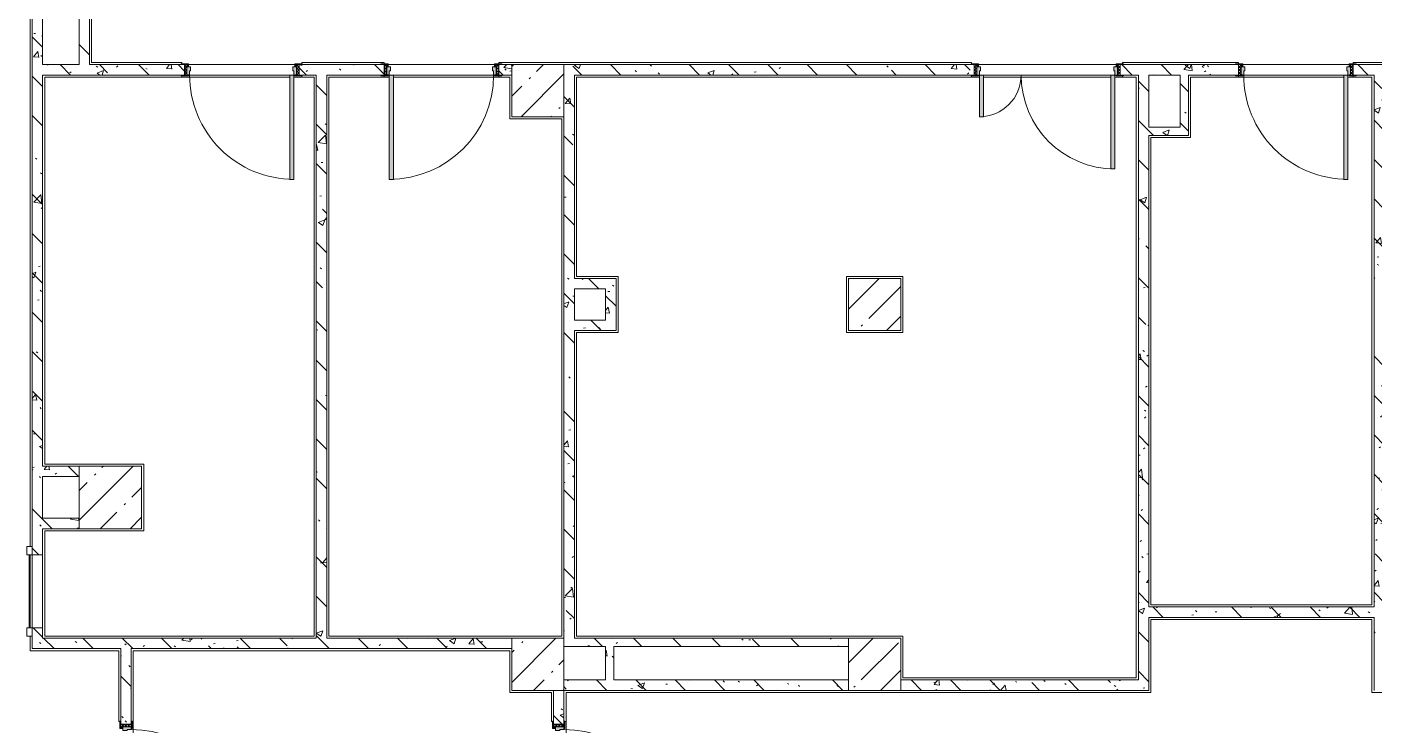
# Model space of a CAD drawing. Header units: millimetres. Extents: x 81368 to 286493, y -8553 to 29000.
# Drawn here: x 225143 to 238063, y 14818 to 21511 of the extents above; entities that cross this region are included whole.
import ezdxf

# ---------------------------------------------------------------- set-up
doc = ezdxf.new("R2010")
doc.units = ezdxf.units.MM
for name, color, linetype, lineweight, true_color in [('A-DOOR-5', 7, 'Continuous', 5, 0xe2e2e2), ('A-DOOR-6', 7, 'Continuous', 5, 0xaaaaaa), ('A-DOOR-FRAM-4', 7, 'Continuous', 5, 0xe2e2e2), ('A-DOOR-FRAM-5', 7, 'Continuous', 5, 0xaaaaaa), ('A-FLOR-3', 7, 'Continuous', 5, 0xaaaaaa), ('I-WALL-8', 7, 'Continuous', 5, 0x787878)]:
    doc.layers.add(name, color=color, linetype=linetype, lineweight=lineweight, true_color=true_color)
doc.layers.add('I-WALL-6', color=7, linetype='Continuous', lineweight=5)
doc.layers.add('S-COLS-1', color=7, linetype='Continuous', lineweight=5)
pattern_1 = [(135, (159482.9, 0), (-377.1708, -377.1708), [533.4, -88.9, 17.78, -88.9]), (135, (159482.9, 376.94), (-377.1708, -377.1708), []), (50, (159482.9, 0), (637.6445, -55.7866), [66.675, -733.425]), (355, (159482.9, 0), (-123.3494, 668.699), [53.34, -586.74]), (100.451, (159536, -4.65), (514.299, 612.908), [56.665, -623.315]), (46.184, (159482.9, 177.8), (948.7764, -147.15), [100.012, -1100.137]), (96.636, (159561.9, 165.5), (830.909, 865.997), [84.998, -934.973]), (351.184, (159482.9, 177.8), (830.918, 865.988), [80.01, -880.11]), (21, (159571.8, 133.35), (530.6506, -357.9283), [66.675, -733.425]), (326, (159571.8, 133.35), (216.308, 644.6585), [53.34, -586.74]), (71.451, (159616, 103.5), (746.9596, 286.7243), [56.665, -623.315]), (37.5, (159482.88, 0), (10.81053, 295.9426), [16.764, -562.864, 16.764, -578.866, -588.962]), (37.5, (159482.88, 0), (10.81053, 295.9426), [-1175.258, 16.764, -572.198]), (7.5, (159482.88, 0), (233.8692, 350.6318), [16.764, -322.834, 16.764, -549.529, -224.472]), (7.5, (159482.88, 0), (233.8692, 350.6318), [-905.891, 16.764, -207.708]), (327.5, (159284.63, 0), (474.5678, -20.0513), [16.764, -205.486, 16.764, -676.656, -920.115]), (327.5, (159284.63, 0), (474.5678, -20.0513), [-915.67, 16.764, -903.351]), (317.5, (159195.73, 0), (518.4522, 88.9934), [16.764, -272.161, 16.764, -443.738, -653.415]), (317.5, (159195.73, 0), (518.4522, 88.9934), [-749.427, 16.764, -636.651])]
pattern_2 = [(135, (1751.41, 114.685), (-14.14214, -14.14214), []), (225, (1751.41, 114.685), (14.14214, -14.14214), [])]
pattern_3 = [(45, (-371.384, 114.685), (-14.1421, 14.1421), []), (135, (-371.384, 114.685), (-14.1421, -14.1421), [])]

# ---------------------------------------------------------------- blocks, each defined once
blk = doc.blocks.new('BSC_Колонна _Прямоугольная - 600х600-V49-1_2_3_птичка')
at = {"layer": 'S-COLS-1'}
h = blk.add_hatch(dxfattribs=at)
h.set_pattern_fill('FP_96', color=256, style=0, pattern_type=2)
h.set_pattern_definition([(45, (-66460, -17000), (-285.1231, 285.1231), []), (45, (-66174.88, -17000), (-285.1231, 285.1231), [504.031, -100.806, 16.764, -84.042])])
h.paths.add_polyline_path([(288, -300), (300, -300), (300, 300), (-300, 300), (-300, -300)])
for p, q in [((300, 300), (-300, 300)), ((-300, 300), (-300, -300)), ((300, -300), (300, 300)), ((-300, -300), (300, -300))]:
    blk.add_line(p, q, dxfattribs=at)
blk = doc.blocks.new('110_Дверь_СКБ_2Ст - Д-10а_п__ СОШ_Дв_1450x2100h_Горячий цех 2-32185694-1_2_3_птичка')
at = {"layer": 'A-DOOR-5'}
for points in [[(-638, 950), (-638, 50), (-598, 50), (-598, 950)], [(622, 450), (622, 50), (662, 50), (662, 450)]]:
    blk.add_hatch(color=256, dxfattribs=at).paths.add_polyline_path(points)
h = blk.add_hatch(color=256, dxfattribs=at)
h.paths.add_polyline_path([(-663, 50), (-663, -30), (-628, -30), (-628, 10), (-638, 10), (-638, 50), (-648, 50)])
h.paths.add_polyline_path([(662, 50), (662, 10), (652, 10), (652, -30), (687, -30), (687, 50), (672, 50)])
at = {"layer": 'A-DOOR-6'}
h = blk.add_hatch(dxfattribs=at)
h.set_pattern_fill('FP_23', color=256, style=0, pattern_type=2)
h.set_pattern_definition([(135, (1601.41, 114.685), (-14.14214, -14.14214), []), (225, (1601.41, 114.685), (14.14214, -14.14214), [])])
h.paths.add_polyline_path([(712, 50), (687, 50), (687, -50), (712, -50)])
at = {"layer": 'A-DOOR-FRAM-4'}
for points in [[(-688, 58), (-718, 58), (-718, 50), (-648, 50), (-648, 58), (-667, 58)], [(742, 58), (672, 58), (672, 50), (742, 50)], [(-663, -50), (-718, -50), (-718, -58), (-648, -58), (-648, -50)], [(-663, -30), (-663, -50), (-648, -50), (-648, -30)], [(672, -30), (672, -50), (687, -50), (687, -30)], [(672, -50), (672, -58), (742, -58), (737, -50), (687, -50)]]:
    blk.add_hatch(color=256, dxfattribs=at).paths.add_polyline_path(points)
at = {"layer": 'A-DOOR-FRAM-5'}
h = blk.add_hatch(dxfattribs=at)
h.set_pattern_fill('FP_24', color=256, style=0, pattern_type=2)
h.set_pattern_definition([(45, (-521.384, 114.685), (-14.1421, 14.1421), []), (135, (-521.384, 114.685), (-14.1421, -14.1421), [])])
h.paths.add_polyline_path([(-688, 50), (-688, -50), (-663, -50), (-663, 50)])
at = {"layer": 'A-DOOR-6'}
for p, q in [((-638, 950), (-638, 50)), ((-598, 950), (-638, 950)), ((-598, 50), (-598, 950)), ((662, 450), (622, 450)), ((622, 450), (622, 50)), ((662, 50), (662, 450)), ((-638, 50), (-598, 50)), ((622, 50), (662, 50))]:
    blk.add_line(p, q, dxfattribs=at)
for centre, radius, start, end in [((-638, 50), 900, 0, 90), ((662, 50), 400, 90, 180)]:
    blk.add_arc(centre, radius, start, end, dxfattribs=at)
at = {"layer": 'A-DOOR-FRAM-5'}
for p, q in [((-648, 58), (-718, 58)), ((-718, 58), (-718, 50)), ((-718, 50), (-648, 50)), ((-663, 50), (-688, 50)), ((-688, 50), (-688, -50)), ((-638, 50), (-663, 50)), ((-663, 50), (-663, -30)), ((-663, -50), (-663, 50)), ((-648, 50), (-648, 58)), ((-638, 10), (-638, 50)), ((-628, 10), (-638, 10)), ((-628, -30), (-628, 10)), ((662, 10), (652, 10)), ((652, 10), (652, -30)), ((662, 50), (662, 10)), ((687, 50), (662, 50)), ((742, 58), (672, 58)), ((672, 58), (672, 50)), ((672, 50), (742, 50)), ((687, -30), (687, 50)), ((712, 50), (687, 50)), ((687, 50), (687, -50)), ((712, -50), (712, 50)), ((742, 50), (742, 58)), ((-648, -50), (-718, -50)), ((-718, -50), (-718, -58)), ((-718, -58), (-648, -58)), ((-688, -50), (-663, -50)), ((-663, -30), (-628, -30)), ((-648, -30), (-663, -30)), ((-663, -30), (-663, -50)), ((-663, -50), (-648, -50)), ((-648, -50), (-648, -30)), ((-648, -58), (-648, -50)), ((652, -30), (687, -30)), ((687, -30), (672, -30)), ((672, -30), (672, -50)), ((672, -50), (687, -50)), ((742, -50), (672, -50)), ((672, -50), (672, -58)), ((672, -58), (742, -58)), ((687, -50), (687, -30)), ((687, -50), (712, -50)), ((742, -58), (742, -50))]:
    blk.add_line(p, q, dxfattribs=at)
blk = doc.blocks.new('110_Дверь_СКБ_1Ст_Внутренняя1 - Д-11 1100x2100h_кладовые _все__ коридор _между помещениями блока столовой__ моечные _все_-32089444-1_2_3_птичка')
at = {"layer": 'A-DOOR-5'}
h = blk.add_hatch(color=256, dxfattribs=at)
h.paths.add_polyline_path([(502.5, -30), (537.5, -30), (537.5, 50), (512.5, 50), (512.5, 10), (502.5, 10), (502.5, -6)])
h.paths.add_polyline_path([(-477.5, -30), (-477.5, 10), (-487.5, 10), (-487.5, 50), (-512.5, 50), (-512.5, -30), (-487.5, -30)])
at = {"layer": 'A-DOOR-6'}
h = blk.add_hatch(dxfattribs=at)
h.set_pattern_fill('FP_17', color=256, style=0, pattern_type=2)
h.set_pattern_definition(pattern_2)
h.paths.add_polyline_path([(562.5, -50), (562.5, 50), (537.5, 50), (537.5, -50)])
at = {"layer": 'A-DOOR-FRAM-4'}
for points in [[(512.5, 50), (512.5, 1050), (472.5, 1050), (472.5, 50)], [(-512.5, 50), (-497.5, 50), (-497.5, 58), (-567.5, 58), (-567.5, 50), (-537.5, 50)], [(592.5, 50), (592.5, 58), (522.5, 58), (522.5, 50), (562.5, 50)], [(-567.5, -58), (-497.5, -58), (-497.5, -50), (-567.5, -50)], [(-497.5, -50), (-497.5, -30), (-512.5, -30), (-512.5, -50)], [(522.5, -50), (537.5, -50), (537.5, -30), (522.5, -30)], [(592.5, -58), (592.5, -50), (522.5, -50), (522.5, -58), (562.5, -58)]]:
    blk.add_hatch(color=256, dxfattribs=at).paths.add_polyline_path(points)
at = {"layer": 'A-DOOR-FRAM-5'}
h = blk.add_hatch(dxfattribs=at)
h.set_pattern_fill('FP_18', color=256, style=0, pattern_type=2)
h.set_pattern_definition(pattern_3)
h.paths.add_polyline_path([(-537.5, -50), (-512.5, -50), (-512.5, 50), (-537.5, 50)])
at = {"layer": 'A-DOOR-6'}
for p, q in [((512.5, 1050), (472.5, 1050)), ((472.5, 1050), (472.5, 50)), ((512.5, 50), (512.5, 1050)), ((472.5, 50), (512.5, 50))]:
    blk.add_line(p, q, dxfattribs=at)
blk.add_arc((512.5, 50), 1000, 90, 180, dxfattribs=at)
at = {"layer": 'A-DOOR-FRAM-5'}
for p, q in [((-497.5, 58), (-567.5, 58)), ((-567.5, 58), (-567.5, 50)), ((-567.5, 50), (-497.5, 50)), ((-512.5, 50), (-537.5, 50)), ((-537.5, 50), (-537.5, -50)), ((-487.5, 50), (-512.5, 50)), ((-512.5, 50), (-512.5, -30)), ((-512.5, -50), (-512.5, 50)), ((-497.5, 50), (-512.5, 50)), ((-512.5, 50), (-512.5, 49)), ((-512.5, 49), (-497.5, 49)), ((-497.5, 50), (-497.5, 58)), ((-497.5, 49), (-497.5, 50)), ((-487.5, 10), (-487.5, 50)), ((-477.5, 10), (-487.5, 10)), ((-477.5, -30), (-477.5, 10)), ((512.5, 10), (502.5, 10)), ((502.5, 10), (502.5, -30)), ((512.5, 50), (512.5, 10)), ((537.5, 50), (512.5, 50)), ((592.5, 58), (522.5, 58)), ((522.5, 58), (522.5, 50)), ((537.5, 50), (522.5, 50)), ((522.5, 50), (522.5, 49)), ((522.5, 50), (592.5, 50)), ((522.5, 49), (537.5, 49)), ((537.5, -30), (537.5, 50)), ((562.5, 50), (537.5, 50)), ((537.5, 50), (537.5, -50)), ((537.5, 49), (537.5, 50)), ((562.5, -50), (562.5, 50)), ((592.5, 50), (592.5, 58)), ((-497.5, -50), (-567.5, -50)), ((-567.5, -50), (-567.5, -58)), ((-567.5, -58), (-497.5, -58)), ((-537.5, -50), (-512.5, -50)), ((-512.5, -30), (-477.5, -30)), ((-497.5, -30), (-512.5, -30)), ((-512.5, -30), (-512.5, -50)), ((-512.5, -50), (-497.5, -50)), ((-497.5, -50), (-497.5, -30)), ((-497.5, -58), (-497.5, -50)), ((502.5, -30), (537.5, -30)), ((537.5, -30), (522.5, -30)), ((522.5, -30), (522.5, -50)), ((522.5, -50), (537.5, -50)), ((592.5, -50), (522.5, -50)), ((522.5, -50), (522.5, -58)), ((522.5, -58), (592.5, -58)), ((537.5, -50), (537.5, -30)), ((537.5, -50), (562.5, -50)), ((592.5, -58), (592.5, -50))]:
    blk.add_line(p, q, dxfattribs=at)
blk = doc.blocks.new('110_Дверь_СКБ_1Ст_Внутренняя1 - Д-11п 1100x2100h_кладовые _все__ коридор _между помещениями блока столовой__ моечные _все_ 2-V72-1_2_3_птичка')
at = {"layer": 'A-DOOR-5'}
h = blk.add_hatch(color=256, dxfattribs=at)
h.paths.add_polyline_path([(512.5, 50), (512.5, 10), (502.5, 10), (502.5, -30), (537.5, -30), (537.5, 50), (522.5, 50)])
h.paths.add_polyline_path([(-497.5, 50), (-512.5, 50), (-512.5, -30), (-477.5, -30), (-477.5, 10), (-487.5, 10), (-487.5, 50)])
at = {"layer": 'A-DOOR-6'}
h = blk.add_hatch(dxfattribs=at)
h.set_pattern_fill('FP_17', color=256, style=0, pattern_type=2)
h.set_pattern_definition(pattern_2)
h.paths.add_polyline_path([(537.5, 50), (537.5, -50), (562.5, -50), (562.5, 50)])
at = {"layer": 'A-DOOR-FRAM-4'}
for points in [[(-487.5, 1050), (-487.5, 50), (-447.5, 50), (-447.5, 1050)], [(-537.5, 58), (-567.5, 58), (-567.5, 50), (-497.5, 50), (-497.5, 58), (-517.5, 58)], [(592.5, 58), (522.5, 58), (522.5, 50), (592.5, 50)], [(-537.5, -50), (-567.5, -50), (-567.5, -58), (-497.5, -58), (-497.5, -50), (-513.9, -50)], [(-512.5, -30), (-512.5, -50), (-497.5, -50), (-497.5, -30)], [(537.5, -30), (522.5, -30), (522.5, -50), (537.5, -50)], [(562.5, -50), (522.5, -55.2), (522.5, -58), (592.5, -58), (592.5, -50)]]:
    blk.add_hatch(color=256, dxfattribs=at).paths.add_polyline_path(points)
at = {"layer": 'A-DOOR-FRAM-5'}
h = blk.add_hatch(dxfattribs=at)
h.set_pattern_fill('FP_18', color=256, style=0, pattern_type=2)
h.set_pattern_definition(pattern_3)
h.paths.add_polyline_path([(-512.5, 50), (-537.5, 50), (-537.5, -50), (-512.5, -48.8)])
at = {"layer": 'A-DOOR-6'}
for p, q in [((-487.5, 1050), (-487.5, 50)), ((-447.5, 1050), (-487.5, 1050)), ((-447.5, 50), (-447.5, 1050)), ((-487.5, 50), (-447.5, 50))]:
    blk.add_line(p, q, dxfattribs=at)
blk.add_arc((-487.5, 50), 1000, 360, 90, dxfattribs=at)
at = {"layer": 'A-DOOR-FRAM-5'}
for p, q in [((-497.5, 58), (-567.5, 58)), ((-567.5, 58), (-567.5, 50)), ((-567.5, 50), (-497.5, 50)), ((-512.5, 50), (-537.5, 50)), ((-537.5, 50), (-537.5, -50)), ((-487.5, 50), (-512.5, 50)), ((-512.5, 50), (-512.5, -30)), ((-512.5, -50), (-512.5, 50)), ((-497.5, 50), (-512.5, 50)), ((-512.5, 50), (-512.5, 49)), ((-512.5, 49), (-497.5, 49)), ((-497.5, 50), (-497.5, 58)), ((-497.5, 49), (-497.5, 50)), ((-487.5, 10), (-487.5, 50)), ((-477.5, 10), (-487.5, 10)), ((-477.5, -30), (-477.5, 10)), ((512.5, 10), (502.5, 10)), ((502.5, 10), (502.5, -30)), ((512.5, 50), (512.5, 10)), ((537.5, 50), (512.5, 50)), ((592.5, 58), (522.5, 58)), ((522.5, 58), (522.5, 50)), ((537.5, 50), (522.5, 50)), ((522.5, 50), (522.5, 49)), ((522.5, 50), (592.5, 50)), ((522.5, 49), (537.5, 49)), ((537.5, -30), (537.5, 50)), ((562.5, 50), (537.5, 50)), ((537.5, 50), (537.5, -50)), ((537.5, 49), (537.5, 50)), ((562.5, -50), (562.5, 50)), ((592.5, 50), (592.5, 58)), ((-497.5, -50), (-567.5, -50)), ((-567.5, -50), (-567.5, -58)), ((-567.5, -58), (-497.5, -58)), ((-537.5, -50), (-512.5, -50)), ((-512.5, -30), (-477.5, -30)), ((-497.5, -30), (-512.5, -30)), ((-512.5, -30), (-512.5, -50)), ((-512.5, -50), (-497.5, -50)), ((-497.5, -50), (-497.5, -30)), ((-497.5, -58), (-497.5, -50)), ((502.5, -30), (537.5, -30)), ((537.5, -30), (522.5, -30)), ((522.5, -30), (522.5, -50)), ((522.5, -50), (537.5, -50)), ((592.5, -50), (522.5, -50)), ((522.5, -50), (522.5, -58)), ((522.5, -58), (592.5, -58)), ((537.5, -50), (537.5, -30)), ((537.5, -50), (562.5, -50)), ((592.5, -58), (592.5, -50))]:
    blk.add_line(p, q, dxfattribs=at)
blk = doc.blocks.new('110_Дверь_СКБ_1Ст_Внутренняя1 - Д-11п 1100x2100h_кладовые _все__ коридор _между помещениями блока столовой__ моечные _все_ 2-V101-1_2_3_птичка')
at = {"layer": 'A-DOOR-5'}
h = blk.add_hatch(color=256, dxfattribs=at)
h.paths.add_polyline_path([(512.5, 50), (512.5, 10), (502.5, 10), (502.5, -30), (537.5, -30), (537.5, 50), (522.5, 50)])
h.paths.add_polyline_path([(-497.5, 50), (-512.5, 50), (-512.5, -30), (-477.5, -30), (-477.5, 10), (-487.5, 10), (-487.5, 50)])
at = {"layer": 'A-DOOR-6'}
h = blk.add_hatch(dxfattribs=at)
h.set_pattern_fill('FP_17', color=256, style=0, pattern_type=2)
h.set_pattern_definition(pattern_2)
h.paths.add_polyline_path([(537.5, 50), (537.5, -50), (562.5, -50), (558.5, 50)])
at = {"layer": 'A-DOOR-FRAM-4'}
for points in [[(-477.5, 1050), (-487.5, 1050), (-487.5, 50), (-447.5, 50), (-447.5, 1050)], [(-517.5, 58), (-567.5, 58), (-562.5, 50), (-497.5, 50), (-497.5, 58), (-512.5, 58)], [(592.5, 58), (522.5, 58), (522.5, 50), (592.5, 50)], [(-567.5, -50), (-562.5, -58), (-497.5, -58), (-497.5, -50), (-562.5, -50)], [(-512.5, -30), (-512.5, -50), (-497.5, -50), (-497.5, -30)], [(537.5, -30), (522.5, -30), (522.5, -50), (537.5, -50)], [(562.5, -50), (522.5, -50), (522.5, -58), (592.5, -58), (587.5, -50), (582.7, -50)]]:
    blk.add_hatch(color=256, dxfattribs=at).paths.add_polyline_path(points)
at = {"layer": 'A-DOOR-FRAM-5'}
h = blk.add_hatch(dxfattribs=at)
h.set_pattern_fill('FP_18', color=256, style=0, pattern_type=2)
h.set_pattern_definition(pattern_3)
h.paths.add_polyline_path([(-512.5, 50), (-537.5, 50), (-537.5, -50), (-512.5, -50)])
at = {"layer": 'A-DOOR-6'}
for p, q in [((-487.5, 1050), (-487.5, 50)), ((-447.5, 1050), (-487.5, 1050)), ((-447.5, 50), (-447.5, 1050)), ((-487.5, 50), (-447.5, 50))]:
    blk.add_line(p, q, dxfattribs=at)
blk.add_arc((-487.5, 50), 1000, 360, 90, dxfattribs=at)
at = {"layer": 'A-DOOR-FRAM-5'}
for p, q in [((-497.5, 58), (-567.5, 58)), ((-567.5, 58), (-567.5, 50)), ((-567.5, 50), (-497.5, 50)), ((-512.5, 50), (-537.5, 50)), ((-537.5, 50), (-537.5, -50)), ((-487.5, 50), (-512.5, 50)), ((-512.5, 50), (-512.5, -30)), ((-512.5, -50), (-512.5, 50)), ((-497.5, 50), (-512.5, 50)), ((-512.5, 50), (-512.5, 49)), ((-512.5, 49), (-497.5, 49)), ((-497.5, 50), (-497.5, 58)), ((-497.5, 49), (-497.5, 50)), ((-487.5, 10), (-487.5, 50)), ((-477.5, 10), (-487.5, 10)), ((-477.5, -30), (-477.5, 10)), ((512.5, 10), (502.5, 10)), ((502.5, 10), (502.5, -30)), ((512.5, 50), (512.5, 10)), ((537.5, 50), (512.5, 50)), ((592.5, 58), (522.5, 58)), ((522.5, 58), (522.5, 50)), ((537.5, 50), (522.5, 50)), ((522.5, 50), (522.5, 49)), ((522.5, 50), (592.5, 50)), ((522.5, 49), (537.5, 49)), ((537.5, -30), (537.5, 50)), ((562.5, 50), (537.5, 50)), ((537.5, 50), (537.5, -50)), ((537.5, 49), (537.5, 50)), ((562.5, -50), (562.5, 50)), ((592.5, 50), (592.5, 58)), ((-497.5, -50), (-567.5, -50)), ((-567.5, -50), (-567.5, -58)), ((-567.5, -58), (-497.5, -58)), ((-537.5, -50), (-512.5, -50)), ((-512.5, -30), (-477.5, -30)), ((-497.5, -30), (-512.5, -30)), ((-512.5, -30), (-512.5, -50)), ((-512.5, -50), (-497.5, -50)), ((-497.5, -50), (-497.5, -30)), ((-497.5, -58), (-497.5, -50)), ((502.5, -30), (537.5, -30)), ((537.5, -30), (522.5, -30)), ((522.5, -30), (522.5, -50)), ((522.5, -50), (537.5, -50)), ((592.5, -50), (522.5, -50)), ((522.5, -50), (522.5, -58)), ((522.5, -58), (592.5, -58)), ((537.5, -50), (537.5, -30)), ((537.5, -50), (562.5, -50)), ((592.5, -58), (592.5, -50))]:
    blk.add_line(p, q, dxfattribs=at)
blk = doc.blocks.new('BSC_Колонна _Прямоугольная - 500х500-V109-1_2_3_птичка')
at = {"layer": 'S-COLS-1'}
h = blk.add_hatch(dxfattribs=at)
h.set_pattern_fill('FP_137', color=256, style=0, pattern_type=2)
h.set_pattern_definition([(45, (-70560, -15400), (-285.1231, 285.1231), []), (45, (-70274.88, -15400), (-285.1231, 285.1231), [504.031, -100.806, 16.764, -84.042])])
h.paths.add_polyline_path([(-250, -250), (250, -250), (250, 250), (-250, 250), (-250, 130)])
for p, q in [((250, 250), (-250, 250)), ((-250, 250), (-250, -250)), ((250, -250), (250, 250)), ((-250, -250), (250, -250))]:
    blk.add_line(p, q, dxfattribs=at)
blk = doc.blocks.new('BSC_Колонна _Прямоугольная - 500х500-V110-1_2_3_птичка')
at = {"layer": 'S-COLS-1'}
h = blk.add_hatch(dxfattribs=at)
h.set_pattern_fill('FP_138', color=256, style=0, pattern_type=2)
h.set_pattern_definition([(45, (-73790, -15400), (-285.1231, 285.1231), []), (45, (-73504.88, -15400), (-285.1231, 285.1231), [504.031, -100.806, 16.764, -84.042])])
h.paths.add_polyline_path([(250, -250), (250, 250), (-250, 250), (-250, -250)])
for p, q in [((250, 250), (-250, 250)), ((-250, 250), (-250, -250)), ((250, -250), (250, 250)), ((-250, -250), (250, -250))]:
    blk.add_line(p, q, dxfattribs=at)
blk = doc.blocks.new('BSC_Колонна _Прямоугольная - 500х500-V126-1_2_3_птичка')
at = {"layer": 'S-COLS-1'}
h = blk.add_hatch(dxfattribs=at)
h.set_pattern_fill('FP_147', color=256, style=0, pattern_type=2)
h.set_pattern_definition([(45, (-70560, -20900), (-285.1231, 285.1231), []), (45, (-70274.88, -20900), (-285.1231, 285.1231), [504.031, -100.806, 16.764, -84.042])])
h.paths.add_polyline_path([(-250, -250), (250, -250), (250, 250), (-250, 250), (-250, 130)])
for p, q in [((250, 250), (-250, 250)), ((-250, 250), (-250, -250)), ((250, -250), (250, 250)), ((-250, -250), (250, -250))]:
    blk.add_line(p, q, dxfattribs=at)
blk = doc.blocks.new('BSC_Колонна _Прямоугольная - 500х500-V128-1_2_3_птичка')
at = {"layer": 'S-COLS-1'}
h = blk.add_hatch(dxfattribs=at)
h.set_pattern_fill('FP_148', color=256, style=0, pattern_type=2)
h.set_pattern_definition([(45, (-73790, -18850), (-285.1231, 285.1231), []), (45, (-73504.88, -18850), (-285.1231, 285.1231), [504.031, -100.806, 16.764, -84.042])])
h.paths.add_polyline_path([(250, -250), (247, 250), (-250, 250), (-250, -250)])
for p, q in [((250, 250), (-250, 250)), ((-250, 250), (-250, -250)), ((250, -250), (250, 250)), ((-250, -250), (250, -250))]:
    blk.add_line(p, q, dxfattribs=at)
blk = doc.blocks.new('Штора противопожарная_Рен - ШТ_700х700-22567375-1_2_3_птичка')
at = {"layer": 'A-DOOR-6'}
for p, q in [((-430, 100), (-350, 100)), ((-430, 50), (-430, 100)), ((-350, 50), (-430, 50)), ((-350, 100), (-350, 50)), ((-350, 78), (350, 78)), ((-350, 73), (-350, 78)), ((350, 73), (-350, 73)), ((350, 100), (430, 100)), ((350, 50), (350, 100)), ((350, 78), (350, 73)), ((430, 50), (350, 50)), ((430, 100), (430, 50))]:
    blk.add_line(p, q, dxfattribs=at)
blk = doc.blocks.new('110_Дверь_СКБ_1Ст_Внутренняя1 - Д-12 EIW 1100x2100h_кладовые _все__ коридор _между помещениями блока столовой__ моечные _все_-32933558-1_2_3_птичка')
at = {"layer": 'A-DOOR-5'}
h = blk.add_hatch(color=256, dxfattribs=at)
h.paths.add_polyline_path([(537.5, -30), (537.5, 50), (512.5, 50), (512.5, 10), (502.5, 10), (502.5, -30), (512.5, -30)])
h.paths.add_polyline_path([(-477.5, -6), (-477.5, 10), (-487.5, 10), (-487.5, 50), (-512.5, 50), (-512.5, -30), (-477.5, -30)])
at = {"layer": 'A-DOOR-6'}
h = blk.add_hatch(dxfattribs=at)
h.set_pattern_fill('FP_17', color=256, style=0, pattern_type=2)
h.set_pattern_definition(pattern_2)
h.paths.add_polyline_path([(562.5, 50), (537.5, 50), (537.5, -50), (562.5, -50)])
at = {"layer": 'A-DOOR-FRAM-4'}
for points in [[(512.5, 863.5), (512.5, 1050), (472.5, 1050), (472.5, 50), (512.5, 50), (512.5, 685.8)], [(-497.5, 58), (-567.5, 58), (-562.5, 50), (-497.5, 50)], [(592.5, 58), (522.5, 58), (522.5, 50), (592.5, 50)], [(-497.5, -58), (-497.5, -50), (-567.5, -50), (-562.5, -58), (-512.5, -58)], [(-497.5, -30), (-512.5, -30), (-512.5, -50), (-497.5, -50)], [(537.5, -30), (522.5, -30), (522.5, -50), (537.5, -50)], [(592.5, -58), (587.5, -50), (522.5, -50), (522.5, -58), (587.5, -58)]]:
    blk.add_hatch(color=256, dxfattribs=at).paths.add_polyline_path(points)
at = {"layer": 'A-DOOR-FRAM-5'}
h = blk.add_hatch(dxfattribs=at)
h.set_pattern_fill('FP_18', color=256, style=0, pattern_type=2)
h.set_pattern_definition(pattern_3)
h.paths.add_polyline_path([(-512.5, 50), (-537.5, 50), (-537.5, -50), (-512.5, -50)])
at = {"layer": 'A-DOOR-6'}
for p, q in [((512.5, 1050), (472.5, 1050)), ((472.5, 1050), (472.5, 50)), ((512.5, 50), (512.5, 1050)), ((472.5, 50), (512.5, 50))]:
    blk.add_line(p, q, dxfattribs=at)
blk.add_arc((512.5, 50), 1000, 90, 180, dxfattribs=at)
at = {"layer": 'A-DOOR-FRAM-5'}
for p, q in [((-497.5, 58), (-567.5, 58)), ((-567.5, 58), (-567.5, 50)), ((-567.5, 50), (-497.5, 50)), ((-512.5, 50), (-537.5, 50)), ((-537.5, 50), (-537.5, -50)), ((-487.5, 50), (-512.5, 50)), ((-512.5, 50), (-512.5, -30)), ((-512.5, -50), (-512.5, 50)), ((-497.5, 50), (-512.5, 50)), ((-512.5, 50), (-512.5, 49)), ((-512.5, 49), (-497.5, 49)), ((-497.5, 50), (-497.5, 58)), ((-497.5, 49), (-497.5, 50)), ((-487.5, 10), (-487.5, 50)), ((-477.5, 10), (-487.5, 10)), ((-477.5, -30), (-477.5, 10)), ((512.5, 10), (502.5, 10)), ((502.5, 10), (502.5, -30)), ((512.5, 50), (512.5, 10)), ((537.5, 50), (512.5, 50)), ((592.5, 58), (522.5, 58)), ((522.5, 58), (522.5, 50)), ((537.5, 50), (522.5, 50)), ((522.5, 50), (522.5, 49)), ((522.5, 50), (592.5, 50)), ((522.5, 49), (537.5, 49)), ((537.5, -30), (537.5, 50)), ((562.5, 50), (537.5, 50)), ((537.5, 50), (537.5, -50)), ((537.5, 49), (537.5, 50)), ((562.5, -50), (562.5, 50)), ((592.5, 50), (592.5, 58)), ((-497.5, -50), (-567.5, -50)), ((-567.5, -50), (-567.5, -58)), ((-567.5, -58), (-497.5, -58)), ((-537.5, -50), (-512.5, -50)), ((-512.5, -30), (-477.5, -30)), ((-497.5, -30), (-512.5, -30)), ((-512.5, -30), (-512.5, -50)), ((-512.5, -50), (-497.5, -50)), ((-497.5, -50), (-497.5, -30)), ((-497.5, -58), (-497.5, -50)), ((502.5, -30), (537.5, -30)), ((537.5, -30), (522.5, -30)), ((522.5, -30), (522.5, -50)), ((522.5, -50), (537.5, -50)), ((592.5, -50), (522.5, -50)), ((522.5, -50), (522.5, -58)), ((522.5, -58), (592.5, -58)), ((537.5, -50), (537.5, -30)), ((537.5, -50), (562.5, -50)), ((592.5, -58), (592.5, -50))]:
    blk.add_line(p, q, dxfattribs=at)
blk = doc.blocks.new('110_Дверь_СКБ_1Ст_Внутренняя1 - Д-11 1100x2100h_кладовые _все__ коридор _между помещениями блока столовой__ моечные _все_-V175-1_2_3_птичка')
at = {"layer": 'A-DOOR-5'}
h = blk.add_hatch(color=256, dxfattribs=at)
h.paths.add_polyline_path([(537, 50), (512, 50), (512, 10), (502, 10), (502, -30), (537, -30)])
h.paths.add_polyline_path([(-498, 50), (-513, 50), (-513, -30), (-478, -30), (-478, 10), (-488, 10), (-488, 50)])
at = {"layer": 'A-DOOR-6'}
h = blk.add_hatch(dxfattribs=at)
h.set_pattern_fill('FP_17', color=256, style=0, pattern_type=2)
h.set_pattern_definition(pattern_2)
h.paths.add_polyline_path([(537, 50), (537, -50), (562, -50), (562, 50)])
at = {"layer": 'A-DOOR-FRAM-4'}
for points in [[(512, 1050), (472, 1050), (472, 50), (512, 50), (512, 908)], [(-538, 58), (-568, 58), (-562, 50), (-498, 50), (-498, 58), (-535, 58)], [(537, 58), (522, 58), (522, 50), (592, 50), (592, 58), (543, 58)], [(-498, -50), (-568, -50), (-562, -58), (-498, -56)], [(-498, -30), (-513, -30), (-513, -50), (-498, -50)], [(522, -30), (522, -50), (537, -50), (537, -30)], [(562, -50), (522, -50), (522, -58), (592, -58), (592, -50)]]:
    blk.add_hatch(color=256, dxfattribs=at).paths.add_polyline_path(points)
at = {"layer": 'A-DOOR-FRAM-5'}
h = blk.add_hatch(dxfattribs=at)
h.set_pattern_fill('FP_18', color=256, style=0, pattern_type=2)
h.set_pattern_definition(pattern_3)
h.paths.add_polyline_path([(-513, 50), (-538, 50), (-537, -50), (-513, -50)])
at = {"layer": 'A-DOOR-6'}
for p, q in [((472, 1050), (472, 50)), ((512, 1050), (472, 1050)), ((512, 50), (512, 1050)), ((472, 50), (512, 50))]:
    blk.add_line(p, q, dxfattribs=at)
blk.add_arc((512, 50), 1000, 90, 180, dxfattribs=at)
at = {"layer": 'A-DOOR-FRAM-5'}
for p, q in [((-498, 58), (-568, 58)), ((-568, 58), (-568, 50)), ((-568, 50), (-498, 50)), ((-513, 50), (-538, 50)), ((-538, 50), (-538, -50)), ((-488, 50), (-513, 50)), ((-513, 50), (-513, -30)), ((-513, -50), (-513, 50)), ((-498, 50), (-513, 50)), ((-513, 50), (-513, 49)), ((-513, 49), (-498, 49)), ((-498, 50), (-498, 58)), ((-498, 49), (-498, 50)), ((-488, 10), (-488, 50)), ((-478, 10), (-488, 10)), ((-478, -30), (-478, 10)), ((512, 10), (502, 10)), ((502, 10), (502, -30)), ((512, 50), (512, 10)), ((537, 50), (512, 50)), ((592, 58), (522, 58)), ((522, 58), (522, 50)), ((537, 50), (522, 50)), ((522, 50), (522, 49)), ((522, 50), (592, 50)), ((522, 49), (537, 49)), ((537, -30), (537, 50)), ((562, 50), (537, 50)), ((537, 50), (537, -50)), ((537, 49), (537, 50)), ((562, -50), (562, 50)), ((592, 50), (592, 58)), ((-498, -50), (-568, -50)), ((-568, -50), (-568, -58)), ((-568, -58), (-498, -58)), ((-538, -50), (-513, -50)), ((-513, -30), (-478, -30)), ((-498, -30), (-513, -30)), ((-513, -30), (-513, -50)), ((-513, -50), (-498, -50)), ((-498, -50), (-498, -30)), ((-498, -58), (-498, -50)), ((502, -30), (537, -30)), ((537, -30), (522, -30)), ((522, -30), (522, -50)), ((522, -50), (537, -50)), ((592, -50), (522, -50)), ((522, -50), (522, -58)), ((522, -58), (592, -58)), ((537, -50), (537, -30)), ((537, -50), (562, -50)), ((592, -58), (592, -50))]:
    blk.add_line(p, q, dxfattribs=at)

msp = doc.modelspace()

# ---------------------------------------------------------------- hatches: boundary and pattern name
at = {"layer": 'I-WALL-8'}
h = msp.add_hatch(dxfattribs=at)
h.set_pattern_fill('FP_98', color=256, style=0, pattern_type=2)
h.set_pattern_definition(pattern_1)
h.paths.add_polyline_path([(225203.5, 15550), (225292.9, 15550), (225292.9, 15750), (225192.9, 15750), (225192.9, 15550)])
h.paths.add_polyline_path([(225192.9, 16450), (225292.9, 16450), (225292.9, 22800), (225192.9, 22800), (225192.9, 16530)])
h = msp.add_hatch(dxfattribs=at)
h.set_pattern_fill('FP_98', color=256, style=0, pattern_type=2)
h.set_pattern_definition(pattern_1)
h.paths.add_polyline_path([(225742.9, 21150), (225742.9, 22700), (225642.9, 22700), (225642.9, 21150)])
h = msp.add_hatch(dxfattribs=at)
h.set_pattern_fill('FP_98', color=256, style=0, pattern_type=2)
h.set_pattern_definition(pattern_1)
h.paths.add_polyline_path([(226262.9, 21050), (226652.9, 21050), (226652.9, 21150), (225292.9, 21150), (225292.9, 21050), (225762.9, 21050)])
h = msp.add_hatch(dxfattribs=at)
h.set_pattern_fill('FP_98', color=256, style=0, pattern_type=2)
h.set_pattern_definition(pattern_1)
h.paths.add_polyline_path([(228537.9, 21050), (228567.9, 21050), (228567.9, 21150), (227752.9, 21150), (227752.9, 21050), (228037.9, 21050)])
h.paths.add_polyline_path([(236762.7, 21050), (236762.7, 21150), (235627.7, 21150), (235627.7, 21050), (236732.7, 21050)])
h.paths.add_polyline_path([(238042.7, 21050), (238062.7, 21050), (238062.7, 21150), (237862.7, 21150), (237862.7, 21050), (237944.5, 21050)])
h.paths.add_polyline_path([(230292.9, 21050), (234227.7, 21050), (234227.7, 21150), (230292.9, 21150), (230292.9, 21063.8)])
h.paths.add_polyline_path([(229792.9, 21050), (229792.9, 21150), (229667.9, 21150), (229667.9, 21050), (229772.9, 21050)])
h = msp.add_hatch(dxfattribs=at)
h.set_pattern_fill('FP_98', color=256, style=0, pattern_type=2)
h.set_pattern_definition(pattern_1)
h.paths.add_polyline_path([(238062.7, 15150), (238062.9, 15150.8), (238062.9, 15650), (238162.7, 15650), (238162.7, 18600), (238062.9, 18600), (238062.9, 19100), (238162.7, 19100), (238162.7, 21150), (238062.7, 21150), (238062.7, 15325.4)])
h = msp.add_hatch(dxfattribs=at)
h.set_pattern_fill('FP_98', color=256, style=0, pattern_type=2)
h.set_pattern_definition(pattern_1)
h.paths.add_polyline_path([(228017.9, 15650), (228017.9, 21050), (227917.9, 21050), (227917.9, 15650), (227930.3, 15650)])
h = msp.add_hatch(dxfattribs=at)
h.set_pattern_fill('FP_98', color=256, style=0, pattern_type=2)
h.set_pattern_definition(pattern_1)
h.paths.add_polyline_path([(230392.9, 15570), (230392.9, 21050), (230292.9, 21050), (230292.9, 15570), (230312.9, 15570)])
h = msp.add_hatch(dxfattribs=at)
h.set_pattern_fill('FP_98', color=256, style=0, pattern_type=2)
h.set_pattern_definition(pattern_1)
h.paths.add_polyline_path([(235902.7, 15150), (235902.7, 21050), (235802.7, 21047.1), (235802.7, 15150)])
h = msp.add_hatch(dxfattribs=at)
h.set_pattern_fill('FP_98', color=256, style=0, pattern_type=2)
h.set_pattern_definition(pattern_1)
h.paths.add_polyline_path([(236202.4, 20550), (236282.4, 20550), (236282.4, 21050), (236202.4, 21050), (236202.4, 21030)])
h = msp.add_hatch(dxfattribs=at)
h.set_pattern_fill('FP_98', color=256, style=0, pattern_type=2)
h.set_pattern_definition(pattern_1)
h.paths.add_polyline_path([(236282.4, 20470), (236282.4, 20550), (235902.7, 20550), (235902.7, 20470), (236202.4, 20470)])
h = msp.add_hatch(dxfattribs=at)
h.set_pattern_fill('FP_98', color=256, style=0, pattern_type=2)
h.set_pattern_definition(pattern_1)
h.paths.add_polyline_path([(230692.9, 19000), (230692.9, 19100), (230392.9, 19100), (230398, 19000), (230412.9, 19000)])
h = msp.add_hatch(dxfattribs=at)
h.set_pattern_fill('FP_98', color=256, style=0, pattern_type=2)
h.set_pattern_definition(pattern_1)
h.paths.add_polyline_path([(230792.9, 18700), (230792.9, 19100), (230692.9, 19100), (230692.9, 18700)])
h = msp.add_hatch(dxfattribs=at)
h.set_pattern_fill('FP_98', color=256, style=0, pattern_type=2)
h.set_pattern_definition(pattern_1)
h.paths.add_polyline_path([(230792.9, 18600), (230792.9, 18700), (230392.9, 18700), (230397.1, 18600), (230412.9, 18600)])
h = msp.add_hatch(dxfattribs=at)
h.set_pattern_fill('FP_98', color=256, style=0, pattern_type=2)
h.set_pattern_definition(pattern_1)
h.paths.add_polyline_path([(225292.9, 17200), (225642.9, 17200), (225642.9, 17300), (225292.9, 17300), (225292.9, 17290)])
h = msp.add_hatch(dxfattribs=at)
h.set_pattern_fill('FP_98', color=256, style=0, pattern_type=2)
h.set_pattern_definition(pattern_1)
h.paths.add_polyline_path([(225642.9, 16700), (225642.9, 16800), (225292.9, 16800), (225292.9, 16700), (225312.9, 16700)])
h = msp.add_hatch(dxfattribs=at)
h.set_pattern_fill('FP_98', color=256, style=0, pattern_type=2)
h.set_pattern_definition(pattern_1)
h.paths.add_polyline_path([(238060.2, 15850), (238062.7, 15850), (238062.7, 15950), (235902.7, 15950), (235902.7, 15850), (238042.9, 15850)])
h = msp.add_hatch(dxfattribs=at)
h.set_pattern_fill('FP_98', color=256, style=0, pattern_type=2)
h.set_pattern_definition(pattern_1)
h.paths.add_polyline_path([(225292.9, 15550), (228017.9, 15550), (228017.9, 15650), (225292.9, 15650), (225292.9, 15593.2)])
h = msp.add_hatch(dxfattribs=at)
h.set_pattern_fill('FP_98', color=256, style=0, pattern_type=2)
h.set_pattern_definition(pattern_1)
h.paths.add_polyline_path([(228017.9, 15550), (229792.9, 15550), (229792.9, 15650), (228017.9, 15650), (228017.9, 15593.2)])
h = msp.add_hatch(dxfattribs=at)
h.set_pattern_fill('FP_98', color=256, style=0, pattern_type=2)
h.set_pattern_definition(pattern_1)
h.paths.add_polyline_path([(230885.2, 15570), (233022.9, 15570), (233022.9, 15650), (230392.9, 15650), (230392.9, 15570), (230831.8, 15570)])
h = msp.add_hatch(dxfattribs=at)
h.set_pattern_fill('FP_98', color=256, style=0, pattern_type=2)
h.set_pattern_definition(pattern_1)
h.paths.add_polyline_path([(226142.9, 13600), (226142.9, 13725), (226042.9, 13725), (226042.9, 13600)])
h.paths.add_polyline_path([(226042.9, 14825), (226142.9, 14825), (226142.9, 15550), (226042.9, 15550), (226042.9, 14850)])
h = msp.add_hatch(dxfattribs=at)
h.set_pattern_fill('FP_98', color=256, style=0, pattern_type=2)
h.set_pattern_definition(pattern_1)
h.paths.add_polyline_path([(230692.9, 15250), (230772.9, 15250), (230772.9, 15570), (230692.9, 15567.2), (230692.9, 15428.6)])
h = msp.add_hatch(dxfattribs=at)
h.set_pattern_fill('FP_98', color=256, style=0, pattern_type=2)
h.set_pattern_definition(pattern_1)
h.paths.add_polyline_path([(235782.7, 15150), (235802.7, 15150), (235802.7, 15250), (233522.9, 15250), (233522.9, 15150), (234646.6, 15150)])
h.paths.add_polyline_path([(230312.9, 15150), (233022.9, 15150), (233022.9, 15250), (230292.9, 15250), (230292.9, 15150)])
h = msp.add_hatch(dxfattribs=at)
h.set_pattern_fill('FP_98', color=256, style=0, pattern_type=2)
h.set_pattern_definition(pattern_1)
h.paths.add_polyline_path([(230238.6, 13600), (230292.9, 13600), (230292.9, 13725), (230192.9, 13725), (230192.9, 13600), (230212.9, 13600)])
h.paths.add_polyline_path([(230292.9, 14825), (230292.9, 15150), (230192.9, 15150), (230192.9, 14825)])

# ---------------------------------------------------------------- linework, layer by layer
at = {"layer": 'A-FLOR-3'}
for p, q in [((225172.9, 16530), (225172.9, 22820)), ((225762.9, 22680), (225762.9, 21170)), ((225762.9, 21170), (226627.9, 21170)), ((226627.9, 21170), (226627.9, 21158)), ((227777.9, 21158), (227777.9, 21170)), ((227777.9, 21170), (228567.9, 21170)), ((228567.9, 21170), (228567.9, 21158)), ((229667.9, 21158), (229667.9, 21170)), ((229667.9, 21170), (234202.7, 21170)), ((234202.7, 21170), (234202.7, 21158)), ((235651.7, 21158), (235651.7, 21170)), ((235651.7, 21170), (236762.7, 21170)), ((236762.7, 21170), (236762.7, 21158)), ((237862.7, 21158), (237862.7, 21170)), ((237862.7, 21170), (238182.7, 21170)), ((227662.9, 21030), (225312.9, 21030)), ((225312.9, 21030), (225312.9, 17320)), ((226627.9, 21042), (226627.9, 21030)), ((227897.9, 21030), (227702.9, 21030)), ((227777.9, 21030), (227777.9, 21042)), ((227897.9, 15670), (227897.9, 21030)), ((228617.9, 21030), (228037.9, 21030)), ((228037.9, 21030), (228037.9, 15670)), ((228567.9, 21042), (228567.9, 21030)), ((229772.9, 21030), (228657.9, 21030)), ((229667.9, 21030), (229667.9, 21042)), ((229772.9, 20630), (229772.9, 21030)), ((234277.7, 21030), (230412.9, 21030)), ((230412.9, 21030), (230412.9, 19120)), ((234202.7, 21042), (234202.7, 21030)), ((234317.7, 21030), (235537.7, 21030)), ((235782.7, 21030), (235577.7, 21030)), ((235651.7, 21030), (235651.7, 21042)), ((235782.7, 15270), (235782.7, 21030)), ((237772.7, 21030), (236302.4, 21030)), ((236302.4, 21030), (236302.4, 20450)), ((236762.7, 21042), (236762.7, 21030)), ((238042.7, 21030), (237812.7, 21030)), ((237862.7, 21030), (237862.7, 21042)), ((238042.7, 15970), (238042.7, 21030)), ((230272.9, 20630), (229772.9, 20630)), ((230272.9, 15670), (230272.9, 20630)), ((236302.4, 20450), (235922.7, 20450)), ((235922.7, 20450), (235922.7, 15970)), ((230412.9, 19120), (230812.9, 19120)), ((230812.9, 19120), (230812.9, 18580)), ((233002.9, 18580), (233002.9, 19120)), ((233002.9, 19120), (233542.9, 19120)), ((233542.9, 19120), (233542.9, 18580)), ((230812.9, 18580), (230412.9, 18580)), ((230412.9, 18580), (230412.9, 15670)), ((233542.9, 18580), (233002.9, 18580)), ((225312.9, 17320), (226262.9, 17320)), ((226262.9, 17320), (226262.9, 16680)), ((226262.9, 16680), (225312.9, 16680)), ((225312.9, 16680), (225312.9, 15670)), ((225172.9, 15750), (225172.9, 16450)), ((235922.7, 15970), (238042.7, 15970)), ((238042.9, 15830), (235922.7, 15830)), ((235922.7, 15830), (235922.7, 15130)), ((238042.9, 15130), (238042.9, 15830)), ((225172.9, 15530), (225172.9, 15670)), ((225312.9, 15670), (227897.9, 15670)), ((228037.9, 15670), (230272.9, 15670)), ((230412.9, 15670), (233542.9, 15670)), ((233542.9, 15670), (233542.9, 15270)), ((226022.9, 15530), (225172.9, 15530)), ((226022.9, 14850), (226022.9, 15530)), ((229772.9, 15530), (226162.9, 15530)), ((226162.9, 15530), (226162.9, 13815)), ((229772.9, 15130), (229772.9, 15530)), ((233542.9, 15270), (235782.7, 15270)), ((230172.9, 15130), (229772.9, 15130)), ((230172.9, 14850), (230172.9, 15130)), ((235922.7, 15130), (230312.9, 15130)), ((230312.9, 15130), (230312.9, 13815)), ((238582.9, 15130), (238042.9, 15130)), ((226034.9, 14850), (226022.9, 14850)), ((226162.9, 14850), (226150.9, 14850)), ((230184.9, 14850), (230172.9, 14850)), ((230312.9, 14850), (230300.9, 14850))]:
    msp.add_line(p, q, dxfattribs=at)
at = {"layer": 'I-WALL-6'}
for p, q in [((225192.9, 22800), (225192.9, 16530)), ((225642.9, 22800), (225642.9, 21150)), ((225292.9, 21150), (225292.9, 22700)), ((225742.9, 21150), (225742.9, 22700)), ((225642.9, 21150), (225292.9, 21150)), ((226622.9, 21150), (225742.9, 21150)), ((226692.9, 21150), (227712.9, 21150)), ((228537.9, 21150), (227782.9, 21150)), ((228607.9, 21150), (229627.9, 21150)), ((229792.9, 21150), (229697.9, 21150)), ((234197.7, 21150), (230292.9, 21150)), ((234267.7, 21150), (235587.7, 21150)), ((236732.7, 21150), (235657.7, 21150)), ((236802.7, 21150), (237822.7, 21150)), ((238162.7, 21150), (237892.7, 21150)), ((225292.9, 17300), (225292.9, 21050)), ((225292.9, 21050), (226622.9, 21050)), ((227662.9, 21050), (226702.9, 21050)), ((227782.9, 21050), (227917.9, 21050)), ((227917.9, 21050), (227917.9, 15650)), ((228017.9, 15650), (228017.9, 21050)), ((228017.9, 21050), (228537.9, 21050)), ((229617.9, 21050), (228657.9, 21050)), ((229697.9, 21050), (229792.9, 21050)), ((230392.9, 19100), (230392.9, 21050)), ((230392.9, 21050), (234197.7, 21050)), ((235537.7, 21050), (234317.7, 21050)), ((235657.7, 21050), (235802.7, 21050)), ((235802.7, 21050), (235802.7, 15250)), ((235902.7, 20550), (235902.7, 21050)), ((235902.7, 21050), (236202.4, 21050)), ((236202.4, 21050), (236202.4, 20550)), ((236282.4, 21050), (236732.7, 21050)), ((236282.4, 20470), (236282.4, 21050)), ((237772.7, 21050), (236812.7, 21050)), ((237892.7, 21050), (238062.7, 21050)), ((238062.7, 21050), (238062.7, 15950)), ((230292.9, 20650), (230292.9, 15650)), ((236202.4, 20550), (235902.7, 20550)), ((235902.7, 15950), (235902.7, 20470)), ((235902.7, 20470), (236282.4, 20470)), ((230792.9, 19100), (230392.9, 19100)), ((230392.9, 18700), (230392.9, 19000)), ((230392.9, 19000), (230692.9, 19000)), ((230692.9, 19000), (230692.9, 18700)), ((230792.9, 18600), (230792.9, 19100)), ((230692.9, 18700), (230392.9, 18700)), ((230392.9, 15650), (230392.9, 18600)), ((230392.9, 18600), (230792.9, 18600)), ((225642.9, 17300), (225292.9, 17300)), ((225292.9, 16800), (225292.9, 17200)), ((225292.9, 17200), (225642.9, 17200)), ((225642.9, 16800), (225292.9, 16800)), ((225292.9, 16700), (225292.9, 15650)), ((225292.9, 16700), (225642.9, 16700)), ((225192.9, 16450), (225292.9, 16450)), ((225192.9, 15750), (225192.9, 16450)), ((238062.7, 15950), (235902.7, 15950)), ((235902.7, 15150), (235902.7, 15850)), ((235902.7, 15850), (238062.7, 15850)), ((238062.7, 15850), (238062.7, 15150)), ((225292.9, 15750), (225192.9, 15750)), ((225192.9, 15670), (225192.9, 15550)), ((227917.9, 15650), (225292.9, 15650)), ((229792.9, 15650), (228017.9, 15650)), ((233022.9, 15650), (230392.9, 15650)), ((225192.9, 15550), (226042.9, 15550)), ((226042.9, 15550), (226042.9, 14855)), ((226142.9, 15550), (229792.9, 15550)), ((226142.9, 14855), (226142.9, 15550)), ((230292.9, 15570), (230692.9, 15570)), ((230692.9, 15570), (230692.9, 15250)), ((230772.9, 15250), (230772.9, 15570)), ((230772.9, 15570), (233022.9, 15570)), ((230692.9, 15250), (230292.9, 15250)), ((233022.9, 15250), (230772.9, 15250)), ((235802.7, 15250), (233522.9, 15250)), ((230192.9, 15150), (230192.9, 14855)), ((230292.9, 15150), (233022.9, 15150)), ((230292.9, 14855), (230292.9, 15150)), ((233522.9, 15150), (235802.7, 15150)), ((235802.7, 15150), (235902.7, 15150))]:
    msp.add_line(p, q, dxfattribs=at)

# ---------------------------------------------------------------- block references
at = {"layer": 'A-DOOR-6'}
for name, p, rotation in [('110_Дверь_СКБ_1Ст_Внутренняя1 - Д-11п 1100x2100h_кладовые _все__ коридор _между помещениями блока столовой__ моечные _все_ 2-V101-1_2_3_птичка', (227215.4, 21100), 180), ('110_Дверь_СКБ_1Ст_Внутренняя1 - Д-11 1100x2100h_кладовые _все__ коридор _между помещениями блока столовой__ моечные _все_-V175-1_2_3_птичка', (229130.4, 21100), 180), ('110_Дверь_СКБ_2Ст - Д-10а_п__ СОШ_Дв_1450x2100h_Горячий цех 2-32185694-1_2_3_птичка', (234940.2, 21100), 180), ('110_Дверь_СКБ_1Ст_Внутренняя1 - Д-11п 1100x2100h_кладовые _все__ коридор _между помещениями блока столовой__ моечные _все_ 2-V72-1_2_3_птичка', (237325.2, 21100), 180), ('Штора противопожарная_Рен - ШТ_700х700-22567375-1_2_3_птичка', (225242.9, 16100), 89.99999999999987), ('110_Дверь_СКБ_1Ст_Внутренняя1 - Д-11 1100x2100h_кладовые _все__ коридор _между помещениями блока столовой__ моечные _все_-32089444-1_2_3_птичка', (226092.9, 14287.5), 270), ('110_Дверь_СКБ_1Ст_Внутренняя1 - Д-12 EIW 1100x2100h_кладовые _все__ коридор _между помещениями блока столовой__ моечные _все_-32933558-1_2_3_птичка', (230242.9, 14287.5), 270)]:
    msp.add_blockref(name, p, dxfattribs=dict(at, rotation=rotation))
at = {"layer": 'S-COLS-1'}
for name, p in [('BSC_Колонна _Прямоугольная - 500х500-V126-1_2_3_птичка', (230042.9, 20900)), ('BSC_Колонна _Прямоугольная - 500х500-V128-1_2_3_птичка', (233272.9, 18850)), ('BSC_Колонна _Прямоугольная - 600х600-V49-1_2_3_птичка', (225942.9, 17000)), ('BSC_Колонна _Прямоугольная - 500х500-V109-1_2_3_птичка', (230042.9, 15400)), ('BSC_Колонна _Прямоугольная - 500х500-V110-1_2_3_птичка', (233272.9, 15400))]:
    msp.add_blockref(name, p, dxfattribs=at)

doc.saveas('drawing.dxf')
